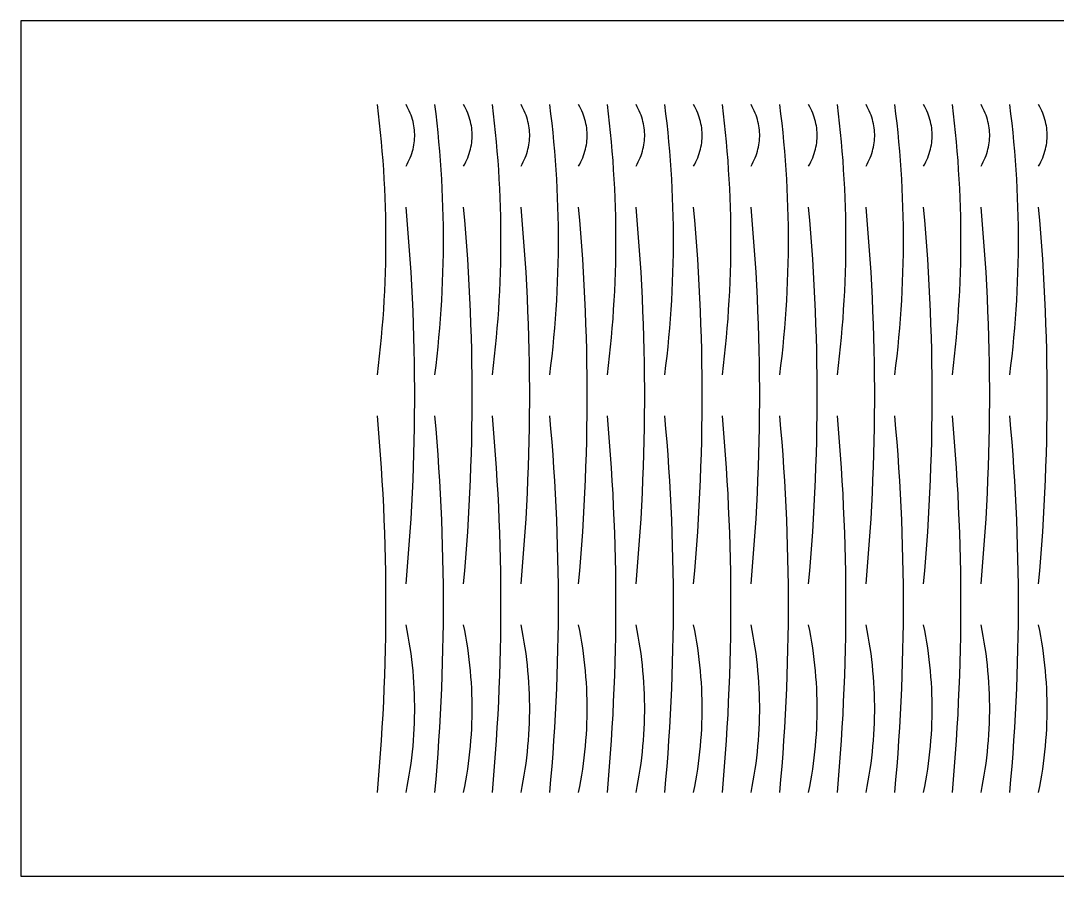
# Model space of a CAD drawing. Header units: millimetres. Extents: x 0 to 120, y 0 to 50.
# Drawn here: x 0 to 60.6, y 0 to 50 of the extents above; entities that cross this region are included whole.
import ezdxf

# ---------------------------------------------------------------- set-up
doc = ezdxf.new("R2010")
doc.units = ezdxf.units.MM
doc.layers.add('CUT', color=1, linetype='Continuous')

msp = doc.modelspace()

# ---------------------------------------------------------------- linework, layer by layer
at = {"layer": 'CUT'}
msp.add_lwpolyline([(120, 0), (120, 50), (0, 50), (0, 0), (120, 0)], close=True, dxfattribs=at)
for points in [[(20.84, 29.3), (20.907, 29.845), (20.969, 30.39), (21.027, 30.934), (21.08, 31.479), (21.128, 32.024), (21.171, 32.569), (21.209, 33.114), (21.243, 33.659), (21.271, 34.203), (21.295, 34.748), (21.315, 35.293), (21.329, 35.838), (21.339, 36.383), (21.343, 36.928), (21.343, 37.472), (21.339, 38.017), (21.329, 38.562), (21.315, 39.107), (21.295, 39.652), (21.271, 40.197), (21.243, 40.741), (21.209, 41.286), (21.171, 41.831), (21.128, 42.376), (21.08, 42.921), (21.027, 43.466), (20.969, 44.01), (20.907, 44.555), (20.84, 45.1)], [(22.52, 41.5), (22.587, 41.624), (22.649, 41.748), (22.707, 41.872), (22.76, 41.997), (22.808, 42.121), (22.851, 42.245), (22.889, 42.369), (22.923, 42.493), (22.951, 42.617), (22.975, 42.741), (22.995, 42.866), (23.009, 42.99), (23.019, 43.114), (23.023, 43.238), (23.023, 43.362), (23.019, 43.486), (23.009, 43.61), (22.995, 43.734), (22.975, 43.859), (22.951, 43.983), (22.923, 44.107), (22.889, 44.231), (22.851, 44.355), (22.808, 44.479), (22.76, 44.603), (22.707, 44.728), (22.649, 44.852), (22.587, 44.976), (22.52, 45.1)], [(24.2, 29.3), (24.267, 29.845), (24.329, 30.39), (24.387, 30.934), (24.44, 31.479), (24.488, 32.024), (24.531, 32.569), (24.569, 33.114), (24.603, 33.659), (24.631, 34.203), (24.655, 34.748), (24.675, 35.293), (24.689, 35.838), (24.699, 36.383), (24.703, 36.928), (24.703, 37.472), (24.699, 38.017), (24.689, 38.562), (24.675, 39.107), (24.655, 39.652), (24.631, 40.197), (24.603, 40.741), (24.569, 41.286), (24.531, 41.831), (24.488, 42.376), (24.44, 42.921), (24.387, 43.466), (24.329, 44.01), (24.267, 44.555), (24.2, 45.1)], [(25.88, 41.5), (25.947, 41.624), (26.009, 41.748), (26.067, 41.872), (26.12, 41.997), (26.168, 42.121), (26.211, 42.245), (26.249, 42.369), (26.283, 42.493), (26.311, 42.617), (26.335, 42.741), (26.355, 42.866), (26.369, 42.99), (26.379, 43.114), (26.383, 43.238), (26.383, 43.362), (26.379, 43.486), (26.369, 43.61), (26.355, 43.734), (26.335, 43.859), (26.311, 43.983), (26.283, 44.107), (26.249, 44.231), (26.211, 44.355), (26.168, 44.479), (26.12, 44.603), (26.067, 44.728), (26.009, 44.852), (25.947, 44.976), (25.88, 45.1)], [(27.56, 29.3), (27.627, 29.845), (27.689, 30.39), (27.747, 30.934), (27.8, 31.479), (27.848, 32.024), (27.891, 32.569), (27.929, 33.114), (27.963, 33.659), (27.991, 34.203), (28.015, 34.748), (28.035, 35.293), (28.049, 35.838), (28.059, 36.383), (28.063, 36.928), (28.063, 37.472), (28.059, 38.017), (28.049, 38.562), (28.035, 39.107), (28.015, 39.652), (27.991, 40.197), (27.963, 40.741), (27.929, 41.286), (27.891, 41.831), (27.848, 42.376), (27.8, 42.921), (27.747, 43.466), (27.689, 44.01), (27.627, 44.555), (27.56, 45.1)], [(29.24, 41.5), (29.307, 41.624), (29.369, 41.748), (29.427, 41.872), (29.48, 41.997), (29.528, 42.121), (29.571, 42.245), (29.609, 42.369), (29.643, 42.493), (29.671, 42.617), (29.695, 42.741), (29.715, 42.866), (29.729, 42.99), (29.739, 43.114), (29.743, 43.238), (29.743, 43.362), (29.739, 43.486), (29.729, 43.61), (29.715, 43.734), (29.695, 43.859), (29.671, 43.983), (29.643, 44.107), (29.609, 44.231), (29.571, 44.355), (29.528, 44.479), (29.48, 44.603), (29.427, 44.728), (29.369, 44.852), (29.307, 44.976), (29.24, 45.1)], [(30.92, 29.3), (30.987, 29.845), (31.049, 30.39), (31.107, 30.934), (31.16, 31.479), (31.208, 32.024), (31.251, 32.569), (31.289, 33.114), (31.323, 33.659), (31.351, 34.203), (31.375, 34.748), (31.395, 35.293), (31.409, 35.838), (31.419, 36.383), (31.423, 36.928), (31.423, 37.472), (31.419, 38.017), (31.409, 38.562), (31.395, 39.107), (31.375, 39.652), (31.351, 40.197), (31.323, 40.741), (31.289, 41.286), (31.251, 41.831), (31.208, 42.376), (31.16, 42.921), (31.107, 43.466), (31.049, 44.01), (30.987, 44.555), (30.92, 45.1)], [(32.6, 41.5), (32.667, 41.624), (32.729, 41.748), (32.787, 41.872), (32.84, 41.997), (32.888, 42.121), (32.931, 42.245), (32.969, 42.369), (33.003, 42.493), (33.031, 42.617), (33.055, 42.741), (33.075, 42.866), (33.089, 42.99), (33.099, 43.114), (33.103, 43.238), (33.103, 43.362), (33.099, 43.486), (33.089, 43.61), (33.075, 43.734), (33.055, 43.859), (33.031, 43.983), (33.003, 44.107), (32.969, 44.231), (32.931, 44.355), (32.888, 44.479), (32.84, 44.603), (32.787, 44.728), (32.729, 44.852), (32.667, 44.976), (32.6, 45.1)], [(34.28, 29.3), (34.347, 29.845), (34.409, 30.39), (34.467, 30.934), (34.52, 31.479), (34.568, 32.024), (34.611, 32.569), (34.649, 33.114), (34.683, 33.659), (34.711, 34.203), (34.735, 34.748), (34.755, 35.293), (34.769, 35.838), (34.779, 36.383), (34.783, 36.928), (34.783, 37.472), (34.779, 38.017), (34.769, 38.562), (34.755, 39.107), (34.735, 39.652), (34.711, 40.197), (34.683, 40.741), (34.649, 41.286), (34.611, 41.831), (34.568, 42.376), (34.52, 42.921), (34.467, 43.466), (34.409, 44.01), (34.347, 44.555), (34.28, 45.1)], [(35.96, 41.5), (36.027, 41.624), (36.089, 41.748), (36.147, 41.872), (36.2, 41.997), (36.248, 42.121), (36.291, 42.245), (36.329, 42.369), (36.363, 42.493), (36.391, 42.617), (36.415, 42.741), (36.435, 42.866), (36.449, 42.99), (36.459, 43.114), (36.463, 43.238), (36.463, 43.362), (36.459, 43.486), (36.449, 43.61), (36.435, 43.734), (36.415, 43.859), (36.391, 43.983), (36.363, 44.107), (36.329, 44.231), (36.291, 44.355), (36.248, 44.479), (36.2, 44.603), (36.147, 44.728), (36.089, 44.852), (36.027, 44.976), (35.96, 45.1)], [(37.64, 29.3), (37.707, 29.845), (37.769, 30.39), (37.827, 30.934), (37.88, 31.479), (37.928, 32.024), (37.971, 32.569), (38.009, 33.114), (38.043, 33.659), (38.071, 34.203), (38.095, 34.748), (38.115, 35.293), (38.129, 35.838), (38.139, 36.383), (38.143, 36.928), (38.143, 37.472), (38.139, 38.017), (38.129, 38.562), (38.115, 39.107), (38.095, 39.652), (38.071, 40.197), (38.043, 40.741), (38.009, 41.286), (37.971, 41.831), (37.928, 42.376), (37.88, 42.921), (37.827, 43.466), (37.769, 44.01), (37.707, 44.555), (37.64, 45.1)], [(39.32, 41.5), (39.387, 41.624), (39.449, 41.748), (39.507, 41.872), (39.56, 41.997), (39.608, 42.121), (39.651, 42.245), (39.689, 42.369), (39.723, 42.493), (39.751, 42.617), (39.775, 42.741), (39.795, 42.866), (39.809, 42.99), (39.819, 43.114), (39.823, 43.238), (39.823, 43.362), (39.819, 43.486), (39.809, 43.61), (39.795, 43.734), (39.775, 43.859), (39.751, 43.983), (39.723, 44.107), (39.689, 44.231), (39.651, 44.355), (39.608, 44.479), (39.56, 44.603), (39.507, 44.728), (39.449, 44.852), (39.387, 44.976), (39.32, 45.1)], [(41, 29.3), (41.067, 29.845), (41.129, 30.39), (41.187, 30.934), (41.24, 31.479), (41.288, 32.024), (41.331, 32.569), (41.369, 33.114), (41.403, 33.659), (41.431, 34.203), (41.455, 34.748), (41.475, 35.293), (41.489, 35.838), (41.499, 36.383), (41.503, 36.928), (41.503, 37.472), (41.499, 38.017), (41.489, 38.562), (41.475, 39.107), (41.455, 39.652), (41.431, 40.197), (41.403, 40.741), (41.369, 41.286), (41.331, 41.831), (41.288, 42.376), (41.24, 42.921), (41.187, 43.466), (41.129, 44.01), (41.067, 44.555), (41, 45.1)], [(42.68, 41.5), (42.747, 41.624), (42.809, 41.748), (42.867, 41.872), (42.92, 41.997), (42.968, 42.121), (43.011, 42.245), (43.049, 42.369), (43.083, 42.493), (43.111, 42.617), (43.135, 42.741), (43.155, 42.866), (43.169, 42.99), (43.179, 43.114), (43.183, 43.238), (43.183, 43.362), (43.179, 43.486), (43.169, 43.61), (43.155, 43.734), (43.135, 43.859), (43.111, 43.983), (43.083, 44.107), (43.049, 44.231), (43.011, 44.355), (42.968, 44.479), (42.92, 44.603), (42.867, 44.728), (42.809, 44.852), (42.747, 44.976), (42.68, 45.1)], [(44.36, 29.3), (44.427, 29.845), (44.489, 30.39), (44.547, 30.934), (44.6, 31.479), (44.648, 32.024), (44.691, 32.569), (44.729, 33.114), (44.763, 33.659), (44.791, 34.203), (44.815, 34.748), (44.835, 35.293), (44.849, 35.838), (44.859, 36.383), (44.863, 36.928), (44.863, 37.472), (44.859, 38.017), (44.849, 38.562), (44.835, 39.107), (44.815, 39.652), (44.791, 40.197), (44.763, 40.741), (44.729, 41.286), (44.691, 41.831), (44.648, 42.376), (44.6, 42.921), (44.547, 43.466), (44.489, 44.01), (44.427, 44.555), (44.36, 45.1)], [(46.04, 41.5), (46.107, 41.624), (46.169, 41.748), (46.227, 41.872), (46.28, 41.997), (46.328, 42.121), (46.371, 42.245), (46.409, 42.369), (46.443, 42.493), (46.471, 42.617), (46.495, 42.741), (46.515, 42.866), (46.529, 42.99), (46.539, 43.114), (46.543, 43.238), (46.543, 43.362), (46.539, 43.486), (46.529, 43.61), (46.515, 43.734), (46.495, 43.859), (46.471, 43.983), (46.443, 44.107), (46.409, 44.231), (46.371, 44.355), (46.328, 44.479), (46.28, 44.603), (46.227, 44.728), (46.169, 44.852), (46.107, 44.976), (46.04, 45.1)], [(47.72, 29.3), (47.787, 29.845), (47.849, 30.39), (47.907, 30.934), (47.96, 31.479), (48.008, 32.024), (48.051, 32.569), (48.089, 33.114), (48.123, 33.659), (48.151, 34.203), (48.175, 34.748), (48.195, 35.293), (48.209, 35.838), (48.219, 36.383), (48.223, 36.928), (48.223, 37.472), (48.219, 38.017), (48.209, 38.562), (48.195, 39.107), (48.175, 39.652), (48.151, 40.197), (48.123, 40.741), (48.089, 41.286), (48.051, 41.831), (48.008, 42.376), (47.96, 42.921), (47.907, 43.466), (47.849, 44.01), (47.787, 44.555), (47.72, 45.1)], [(49.4, 41.5), (49.467, 41.624), (49.529, 41.748), (49.587, 41.872), (49.64, 41.997), (49.688, 42.121), (49.731, 42.245), (49.769, 42.369), (49.803, 42.493), (49.831, 42.617), (49.855, 42.741), (49.875, 42.866), (49.889, 42.99), (49.899, 43.114), (49.903, 43.238), (49.903, 43.362), (49.899, 43.486), (49.889, 43.61), (49.875, 43.734), (49.855, 43.859), (49.831, 43.983), (49.803, 44.107), (49.769, 44.231), (49.731, 44.355), (49.688, 44.479), (49.64, 44.603), (49.587, 44.728), (49.529, 44.852), (49.467, 44.976), (49.4, 45.1)], [(51.08, 29.3), (51.147, 29.845), (51.209, 30.39), (51.267, 30.934), (51.32, 31.479), (51.368, 32.024), (51.411, 32.569), (51.449, 33.114), (51.483, 33.659), (51.511, 34.203), (51.535, 34.748), (51.555, 35.293), (51.569, 35.838), (51.579, 36.383), (51.583, 36.928), (51.583, 37.472), (51.579, 38.017), (51.569, 38.562), (51.555, 39.107), (51.535, 39.652), (51.511, 40.197), (51.483, 40.741), (51.449, 41.286), (51.411, 41.831), (51.368, 42.376), (51.32, 42.921), (51.267, 43.466), (51.209, 44.01), (51.147, 44.555), (51.08, 45.1)], [(52.76, 41.5), (52.827, 41.624), (52.889, 41.748), (52.947, 41.872), (53, 41.997), (53.048, 42.121), (53.091, 42.245), (53.129, 42.369), (53.163, 42.493), (53.191, 42.617), (53.215, 42.741), (53.235, 42.866), (53.249, 42.99), (53.259, 43.114), (53.263, 43.238), (53.263, 43.362), (53.259, 43.486), (53.249, 43.61), (53.235, 43.734), (53.215, 43.859), (53.191, 43.983), (53.163, 44.107), (53.129, 44.231), (53.091, 44.355), (53.048, 44.479), (53, 44.603), (52.947, 44.728), (52.889, 44.852), (52.827, 44.976), (52.76, 45.1)], [(54.44, 29.3), (54.507, 29.845), (54.569, 30.39), (54.627, 30.934), (54.68, 31.479), (54.728, 32.024), (54.771, 32.569), (54.809, 33.114), (54.843, 33.659), (54.871, 34.203), (54.895, 34.748), (54.915, 35.293), (54.929, 35.838), (54.939, 36.383), (54.943, 36.928), (54.943, 37.472), (54.939, 38.017), (54.929, 38.562), (54.915, 39.107), (54.895, 39.652), (54.871, 40.197), (54.843, 40.741), (54.809, 41.286), (54.771, 41.831), (54.728, 42.376), (54.68, 42.921), (54.627, 43.466), (54.569, 44.01), (54.507, 44.555), (54.44, 45.1)], [(56.12, 41.5), (56.187, 41.624), (56.249, 41.748), (56.307, 41.872), (56.36, 41.997), (56.408, 42.121), (56.451, 42.245), (56.489, 42.369), (56.523, 42.493), (56.551, 42.617), (56.575, 42.741), (56.595, 42.866), (56.609, 42.99), (56.619, 43.114), (56.623, 43.238), (56.623, 43.362), (56.619, 43.486), (56.609, 43.61), (56.595, 43.734), (56.575, 43.859), (56.551, 43.983), (56.523, 44.107), (56.489, 44.231), (56.451, 44.355), (56.408, 44.479), (56.36, 44.603), (56.307, 44.728), (56.249, 44.852), (56.187, 44.976), (56.12, 45.1)], [(57.8, 29.3), (57.867, 29.845), (57.929, 30.39), (57.987, 30.934), (58.04, 31.479), (58.088, 32.024), (58.131, 32.569), (58.169, 33.114), (58.203, 33.659), (58.231, 34.203), (58.255, 34.748), (58.275, 35.293), (58.289, 35.838), (58.299, 36.383), (58.303, 36.928), (58.303, 37.472), (58.299, 38.017), (58.289, 38.562), (58.275, 39.107), (58.255, 39.652), (58.231, 40.197), (58.203, 40.741), (58.169, 41.286), (58.131, 41.831), (58.088, 42.376), (58.04, 42.921), (57.987, 43.466), (57.929, 44.01), (57.867, 44.555), (57.8, 45.1)], [(59.48, 41.5), (59.547, 41.624), (59.609, 41.748), (59.667, 41.872), (59.72, 41.997), (59.768, 42.121), (59.811, 42.245), (59.849, 42.369), (59.883, 42.493), (59.911, 42.617), (59.935, 42.741), (59.955, 42.866), (59.969, 42.99), (59.979, 43.114), (59.983, 43.238), (59.983, 43.362), (59.979, 43.486), (59.969, 43.61), (59.955, 43.734), (59.935, 43.859), (59.911, 43.983), (59.883, 44.107), (59.849, 44.231), (59.811, 44.355), (59.768, 44.479), (59.72, 44.603), (59.667, 44.728), (59.609, 44.852), (59.547, 44.976), (59.48, 45.1)], [(22.52, 17.1), (22.587, 17.859), (22.649, 18.617), (22.707, 19.376), (22.76, 20.134), (22.808, 20.893), (22.851, 21.652), (22.889, 22.41), (22.923, 23.169), (22.951, 23.928), (22.975, 24.686), (22.995, 25.445), (23.009, 26.203), (23.019, 26.962), (23.023, 27.721), (23.023, 28.479), (23.019, 29.238), (23.009, 29.997), (22.995, 30.755), (22.975, 31.514), (22.951, 32.272), (22.923, 33.031), (22.889, 33.79), (22.851, 34.548), (22.808, 35.307), (22.76, 36.066), (22.707, 36.824), (22.649, 37.583), (22.587, 38.341), (22.52, 39.1)], [(25.88, 17.1), (25.947, 17.859), (26.009, 18.617), (26.067, 19.376), (26.12, 20.134), (26.168, 20.893), (26.211, 21.652), (26.249, 22.41), (26.283, 23.169), (26.311, 23.928), (26.335, 24.686), (26.355, 25.445), (26.369, 26.203), (26.379, 26.962), (26.383, 27.721), (26.383, 28.479), (26.379, 29.238), (26.369, 29.997), (26.355, 30.755), (26.335, 31.514), (26.311, 32.272), (26.283, 33.031), (26.249, 33.79), (26.211, 34.548), (26.168, 35.307), (26.12, 36.066), (26.067, 36.824), (26.009, 37.583), (25.947, 38.341), (25.88, 39.1)], [(29.24, 17.1), (29.307, 17.859), (29.369, 18.617), (29.427, 19.376), (29.48, 20.134), (29.528, 20.893), (29.571, 21.652), (29.609, 22.41), (29.643, 23.169), (29.671, 23.928), (29.695, 24.686), (29.715, 25.445), (29.729, 26.203), (29.739, 26.962), (29.743, 27.721), (29.743, 28.479), (29.739, 29.238), (29.729, 29.997), (29.715, 30.755), (29.695, 31.514), (29.671, 32.272), (29.643, 33.031), (29.609, 33.79), (29.571, 34.548), (29.528, 35.307), (29.48, 36.066), (29.427, 36.824), (29.369, 37.583), (29.307, 38.341), (29.24, 39.1)], [(32.6, 17.1), (32.667, 17.859), (32.729, 18.617), (32.787, 19.376), (32.84, 20.134), (32.888, 20.893), (32.931, 21.652), (32.969, 22.41), (33.003, 23.169), (33.031, 23.928), (33.055, 24.686), (33.075, 25.445), (33.089, 26.203), (33.099, 26.962), (33.103, 27.721), (33.103, 28.479), (33.099, 29.238), (33.089, 29.997), (33.075, 30.755), (33.055, 31.514), (33.031, 32.272), (33.003, 33.031), (32.969, 33.79), (32.931, 34.548), (32.888, 35.307), (32.84, 36.066), (32.787, 36.824), (32.729, 37.583), (32.667, 38.341), (32.6, 39.1)], [(35.96, 17.1), (36.027, 17.859), (36.089, 18.617), (36.147, 19.376), (36.2, 20.134), (36.248, 20.893), (36.291, 21.652), (36.329, 22.41), (36.363, 23.169), (36.391, 23.928), (36.415, 24.686), (36.435, 25.445), (36.449, 26.203), (36.459, 26.962), (36.463, 27.721), (36.463, 28.479), (36.459, 29.238), (36.449, 29.997), (36.435, 30.755), (36.415, 31.514), (36.391, 32.272), (36.363, 33.031), (36.329, 33.79), (36.291, 34.548), (36.248, 35.307), (36.2, 36.066), (36.147, 36.824), (36.089, 37.583), (36.027, 38.341), (35.96, 39.1)], [(39.32, 17.1), (39.387, 17.859), (39.449, 18.617), (39.507, 19.376), (39.56, 20.134), (39.608, 20.893), (39.651, 21.652), (39.689, 22.41), (39.723, 23.169), (39.751, 23.928), (39.775, 24.686), (39.795, 25.445), (39.809, 26.203), (39.819, 26.962), (39.823, 27.721), (39.823, 28.479), (39.819, 29.238), (39.809, 29.997), (39.795, 30.755), (39.775, 31.514), (39.751, 32.272), (39.723, 33.031), (39.689, 33.79), (39.651, 34.548), (39.608, 35.307), (39.56, 36.066), (39.507, 36.824), (39.449, 37.583), (39.387, 38.341), (39.32, 39.1)], [(42.68, 17.1), (42.747, 17.859), (42.809, 18.617), (42.867, 19.376), (42.92, 20.134), (42.968, 20.893), (43.011, 21.652), (43.049, 22.41), (43.083, 23.169), (43.111, 23.928), (43.135, 24.686), (43.155, 25.445), (43.169, 26.203), (43.179, 26.962), (43.183, 27.721), (43.183, 28.479), (43.179, 29.238), (43.169, 29.997), (43.155, 30.755), (43.135, 31.514), (43.111, 32.272), (43.083, 33.031), (43.049, 33.79), (43.011, 34.548), (42.968, 35.307), (42.92, 36.066), (42.867, 36.824), (42.809, 37.583), (42.747, 38.341), (42.68, 39.1)], [(46.04, 17.1), (46.107, 17.859), (46.169, 18.617), (46.227, 19.376), (46.28, 20.134), (46.328, 20.893), (46.371, 21.652), (46.409, 22.41), (46.443, 23.169), (46.471, 23.928), (46.495, 24.686), (46.515, 25.445), (46.529, 26.203), (46.539, 26.962), (46.543, 27.721), (46.543, 28.479), (46.539, 29.238), (46.529, 29.997), (46.515, 30.755), (46.495, 31.514), (46.471, 32.272), (46.443, 33.031), (46.409, 33.79), (46.371, 34.548), (46.328, 35.307), (46.28, 36.066), (46.227, 36.824), (46.169, 37.583), (46.107, 38.341), (46.04, 39.1)], [(49.4, 17.1), (49.467, 17.859), (49.529, 18.617), (49.587, 19.376), (49.64, 20.134), (49.688, 20.893), (49.731, 21.652), (49.769, 22.41), (49.803, 23.169), (49.831, 23.928), (49.855, 24.686), (49.875, 25.445), (49.889, 26.203), (49.899, 26.962), (49.903, 27.721), (49.903, 28.479), (49.899, 29.238), (49.889, 29.997), (49.875, 30.755), (49.855, 31.514), (49.831, 32.272), (49.803, 33.031), (49.769, 33.79), (49.731, 34.548), (49.688, 35.307), (49.64, 36.066), (49.587, 36.824), (49.529, 37.583), (49.467, 38.341), (49.4, 39.1)], [(52.76, 17.1), (52.827, 17.859), (52.889, 18.617), (52.947, 19.376), (53, 20.134), (53.048, 20.893), (53.091, 21.652), (53.129, 22.41), (53.163, 23.169), (53.191, 23.928), (53.215, 24.686), (53.235, 25.445), (53.249, 26.203), (53.259, 26.962), (53.263, 27.721), (53.263, 28.479), (53.259, 29.238), (53.249, 29.997), (53.235, 30.755), (53.215, 31.514), (53.191, 32.272), (53.163, 33.031), (53.129, 33.79), (53.091, 34.548), (53.048, 35.307), (53, 36.066), (52.947, 36.824), (52.889, 37.583), (52.827, 38.341), (52.76, 39.1)], [(56.12, 17.1), (56.187, 17.859), (56.249, 18.617), (56.307, 19.376), (56.36, 20.134), (56.408, 20.893), (56.451, 21.652), (56.489, 22.41), (56.523, 23.169), (56.551, 23.928), (56.575, 24.686), (56.595, 25.445), (56.609, 26.203), (56.619, 26.962), (56.623, 27.721), (56.623, 28.479), (56.619, 29.238), (56.609, 29.997), (56.595, 30.755), (56.575, 31.514), (56.551, 32.272), (56.523, 33.031), (56.489, 33.79), (56.451, 34.548), (56.408, 35.307), (56.36, 36.066), (56.307, 36.824), (56.249, 37.583), (56.187, 38.341), (56.12, 39.1)], [(59.48, 17.1), (59.547, 17.859), (59.609, 18.617), (59.667, 19.376), (59.72, 20.134), (59.768, 20.893), (59.811, 21.652), (59.849, 22.41), (59.883, 23.169), (59.911, 23.928), (59.935, 24.686), (59.955, 25.445), (59.969, 26.203), (59.979, 26.962), (59.983, 27.721), (59.983, 28.479), (59.979, 29.238), (59.969, 29.997), (59.955, 30.755), (59.935, 31.514), (59.911, 32.272), (59.883, 33.031), (59.849, 33.79), (59.811, 34.548), (59.768, 35.307), (59.72, 36.066), (59.667, 36.824), (59.609, 37.583), (59.547, 38.341), (59.48, 39.1)], [(20.84, 4.9), (20.907, 5.659), (20.969, 6.417), (21.027, 7.176), (21.08, 7.934), (21.128, 8.693), (21.171, 9.452), (21.209, 10.21), (21.243, 10.969), (21.271, 11.728), (21.295, 12.486), (21.315, 13.245), (21.329, 14.003), (21.339, 14.762), (21.343, 15.521), (21.343, 16.279), (21.339, 17.038), (21.329, 17.797), (21.315, 18.555), (21.295, 19.314), (21.271, 20.072), (21.243, 20.831), (21.209, 21.59), (21.171, 22.348), (21.128, 23.107), (21.08, 23.866), (21.027, 24.624), (20.969, 25.383), (20.907, 26.141), (20.84, 26.9)], [(24.2, 4.9), (24.267, 5.659), (24.329, 6.417), (24.387, 7.176), (24.44, 7.934), (24.488, 8.693), (24.531, 9.452), (24.569, 10.21), (24.603, 10.969), (24.631, 11.728), (24.655, 12.486), (24.675, 13.245), (24.689, 14.003), (24.699, 14.762), (24.703, 15.521), (24.703, 16.279), (24.699, 17.038), (24.689, 17.797), (24.675, 18.555), (24.655, 19.314), (24.631, 20.072), (24.603, 20.831), (24.569, 21.59), (24.531, 22.348), (24.488, 23.107), (24.44, 23.866), (24.387, 24.624), (24.329, 25.383), (24.267, 26.141), (24.2, 26.9)], [(27.56, 4.9), (27.627, 5.659), (27.689, 6.417), (27.747, 7.176), (27.8, 7.934), (27.848, 8.693), (27.891, 9.452), (27.929, 10.21), (27.963, 10.969), (27.991, 11.728), (28.015, 12.486), (28.035, 13.245), (28.049, 14.003), (28.059, 14.762), (28.063, 15.521), (28.063, 16.279), (28.059, 17.038), (28.049, 17.797), (28.035, 18.555), (28.015, 19.314), (27.991, 20.072), (27.963, 20.831), (27.929, 21.59), (27.891, 22.348), (27.848, 23.107), (27.8, 23.866), (27.747, 24.624), (27.689, 25.383), (27.627, 26.141), (27.56, 26.9)], [(30.92, 4.9), (30.987, 5.659), (31.049, 6.417), (31.107, 7.176), (31.16, 7.934), (31.208, 8.693), (31.251, 9.452), (31.289, 10.21), (31.323, 10.969), (31.351, 11.728), (31.375, 12.486), (31.395, 13.245), (31.409, 14.003), (31.419, 14.762), (31.423, 15.521), (31.423, 16.279), (31.419, 17.038), (31.409, 17.797), (31.395, 18.555), (31.375, 19.314), (31.351, 20.072), (31.323, 20.831), (31.289, 21.59), (31.251, 22.348), (31.208, 23.107), (31.16, 23.866), (31.107, 24.624), (31.049, 25.383), (30.987, 26.141), (30.92, 26.9)], [(34.28, 4.9), (34.347, 5.659), (34.409, 6.417), (34.467, 7.176), (34.52, 7.934), (34.568, 8.693), (34.611, 9.452), (34.649, 10.21), (34.683, 10.969), (34.711, 11.728), (34.735, 12.486), (34.755, 13.245), (34.769, 14.003), (34.779, 14.762), (34.783, 15.521), (34.783, 16.279), (34.779, 17.038), (34.769, 17.797), (34.755, 18.555), (34.735, 19.314), (34.711, 20.072), (34.683, 20.831), (34.649, 21.59), (34.611, 22.348), (34.568, 23.107), (34.52, 23.866), (34.467, 24.624), (34.409, 25.383), (34.347, 26.141), (34.28, 26.9)], [(37.64, 4.9), (37.707, 5.659), (37.769, 6.417), (37.827, 7.176), (37.88, 7.934), (37.928, 8.693), (37.971, 9.452), (38.009, 10.21), (38.043, 10.969), (38.071, 11.728), (38.095, 12.486), (38.115, 13.245), (38.129, 14.003), (38.139, 14.762), (38.143, 15.521), (38.143, 16.279), (38.139, 17.038), (38.129, 17.797), (38.115, 18.555), (38.095, 19.314), (38.071, 20.072), (38.043, 20.831), (38.009, 21.59), (37.971, 22.348), (37.928, 23.107), (37.88, 23.866), (37.827, 24.624), (37.769, 25.383), (37.707, 26.141), (37.64, 26.9)], [(41, 4.9), (41.067, 5.659), (41.129, 6.417), (41.187, 7.176), (41.24, 7.934), (41.288, 8.693), (41.331, 9.452), (41.369, 10.21), (41.403, 10.969), (41.431, 11.728), (41.455, 12.486), (41.475, 13.245), (41.489, 14.003), (41.499, 14.762), (41.503, 15.521), (41.503, 16.279), (41.499, 17.038), (41.489, 17.797), (41.475, 18.555), (41.455, 19.314), (41.431, 20.072), (41.403, 20.831), (41.369, 21.59), (41.331, 22.348), (41.288, 23.107), (41.24, 23.866), (41.187, 24.624), (41.129, 25.383), (41.067, 26.141), (41, 26.9)], [(44.36, 4.9), (44.427, 5.659), (44.489, 6.417), (44.547, 7.176), (44.6, 7.934), (44.648, 8.693), (44.691, 9.452), (44.729, 10.21), (44.763, 10.969), (44.791, 11.728), (44.815, 12.486), (44.835, 13.245), (44.849, 14.003), (44.859, 14.762), (44.863, 15.521), (44.863, 16.279), (44.859, 17.038), (44.849, 17.797), (44.835, 18.555), (44.815, 19.314), (44.791, 20.072), (44.763, 20.831), (44.729, 21.59), (44.691, 22.348), (44.648, 23.107), (44.6, 23.866), (44.547, 24.624), (44.489, 25.383), (44.427, 26.141), (44.36, 26.9)], [(47.72, 4.9), (47.787, 5.659), (47.849, 6.417), (47.907, 7.176), (47.96, 7.934), (48.008, 8.693), (48.051, 9.452), (48.089, 10.21), (48.123, 10.969), (48.151, 11.728), (48.175, 12.486), (48.195, 13.245), (48.209, 14.003), (48.219, 14.762), (48.223, 15.521), (48.223, 16.279), (48.219, 17.038), (48.209, 17.797), (48.195, 18.555), (48.175, 19.314), (48.151, 20.072), (48.123, 20.831), (48.089, 21.59), (48.051, 22.348), (48.008, 23.107), (47.96, 23.866), (47.907, 24.624), (47.849, 25.383), (47.787, 26.141), (47.72, 26.9)], [(51.08, 4.9), (51.147, 5.659), (51.209, 6.417), (51.267, 7.176), (51.32, 7.934), (51.368, 8.693), (51.411, 9.452), (51.449, 10.21), (51.483, 10.969), (51.511, 11.728), (51.535, 12.486), (51.555, 13.245), (51.569, 14.003), (51.579, 14.762), (51.583, 15.521), (51.583, 16.279), (51.579, 17.038), (51.569, 17.797), (51.555, 18.555), (51.535, 19.314), (51.511, 20.072), (51.483, 20.831), (51.449, 21.59), (51.411, 22.348), (51.368, 23.107), (51.32, 23.866), (51.267, 24.624), (51.209, 25.383), (51.147, 26.141), (51.08, 26.9)], [(54.44, 4.9), (54.507, 5.659), (54.569, 6.417), (54.627, 7.176), (54.68, 7.934), (54.728, 8.693), (54.771, 9.452), (54.809, 10.21), (54.843, 10.969), (54.871, 11.728), (54.895, 12.486), (54.915, 13.245), (54.929, 14.003), (54.939, 14.762), (54.943, 15.521), (54.943, 16.279), (54.939, 17.038), (54.929, 17.797), (54.915, 18.555), (54.895, 19.314), (54.871, 20.072), (54.843, 20.831), (54.809, 21.59), (54.771, 22.348), (54.728, 23.107), (54.68, 23.866), (54.627, 24.624), (54.569, 25.383), (54.507, 26.141), (54.44, 26.9)], [(57.8, 4.9), (57.867, 5.659), (57.929, 6.417), (57.987, 7.176), (58.04, 7.934), (58.088, 8.693), (58.131, 9.452), (58.169, 10.21), (58.203, 10.969), (58.231, 11.728), (58.255, 12.486), (58.275, 13.245), (58.289, 14.003), (58.299, 14.762), (58.303, 15.521), (58.303, 16.279), (58.299, 17.038), (58.289, 17.797), (58.275, 18.555), (58.255, 19.314), (58.231, 20.072), (58.203, 20.831), (58.169, 21.59), (58.131, 22.348), (58.088, 23.107), (58.04, 23.866), (57.987, 24.624), (57.929, 25.383), (57.867, 26.141), (57.8, 26.9)], [(22.52, 4.9), (22.587, 5.238), (22.649, 5.576), (22.707, 5.914), (22.76, 6.252), (22.808, 6.59), (22.851, 6.928), (22.889, 7.266), (22.923, 7.603), (22.951, 7.941), (22.975, 8.279), (22.995, 8.617), (23.009, 8.955), (23.019, 9.293), (23.023, 9.631), (23.023, 9.969), (23.019, 10.307), (23.009, 10.645), (22.995, 10.983), (22.975, 11.321), (22.951, 11.659), (22.923, 11.997), (22.889, 12.334), (22.851, 12.672), (22.808, 13.01), (22.76, 13.348), (22.707, 13.686), (22.649, 14.024), (22.587, 14.362), (22.52, 14.7)], [(25.88, 4.9), (25.947, 5.238), (26.009, 5.576), (26.067, 5.914), (26.12, 6.252), (26.168, 6.59), (26.211, 6.928), (26.249, 7.266), (26.283, 7.603), (26.311, 7.941), (26.335, 8.279), (26.355, 8.617), (26.369, 8.955), (26.379, 9.293), (26.383, 9.631), (26.383, 9.969), (26.379, 10.307), (26.369, 10.645), (26.355, 10.983), (26.335, 11.321), (26.311, 11.659), (26.283, 11.997), (26.249, 12.334), (26.211, 12.672), (26.168, 13.01), (26.12, 13.348), (26.067, 13.686), (26.009, 14.024), (25.947, 14.362), (25.88, 14.7)], [(29.24, 4.9), (29.307, 5.238), (29.369, 5.576), (29.427, 5.914), (29.48, 6.252), (29.528, 6.59), (29.571, 6.928), (29.609, 7.266), (29.643, 7.603), (29.671, 7.941), (29.695, 8.279), (29.715, 8.617), (29.729, 8.955), (29.739, 9.293), (29.743, 9.631), (29.743, 9.969), (29.739, 10.307), (29.729, 10.645), (29.715, 10.983), (29.695, 11.321), (29.671, 11.659), (29.643, 11.997), (29.609, 12.334), (29.571, 12.672), (29.528, 13.01), (29.48, 13.348), (29.427, 13.686), (29.369, 14.024), (29.307, 14.362), (29.24, 14.7)], [(32.6, 4.9), (32.667, 5.238), (32.729, 5.576), (32.787, 5.914), (32.84, 6.252), (32.888, 6.59), (32.931, 6.928), (32.969, 7.266), (33.003, 7.603), (33.031, 7.941), (33.055, 8.279), (33.075, 8.617), (33.089, 8.955), (33.099, 9.293), (33.103, 9.631), (33.103, 9.969), (33.099, 10.307), (33.089, 10.645), (33.075, 10.983), (33.055, 11.321), (33.031, 11.659), (33.003, 11.997), (32.969, 12.334), (32.931, 12.672), (32.888, 13.01), (32.84, 13.348), (32.787, 13.686), (32.729, 14.024), (32.667, 14.362), (32.6, 14.7)], [(35.96, 4.9), (36.027, 5.238), (36.089, 5.576), (36.147, 5.914), (36.2, 6.252), (36.248, 6.59), (36.291, 6.928), (36.329, 7.266), (36.363, 7.603), (36.391, 7.941), (36.415, 8.279), (36.435, 8.617), (36.449, 8.955), (36.459, 9.293), (36.463, 9.631), (36.463, 9.969), (36.459, 10.307), (36.449, 10.645), (36.435, 10.983), (36.415, 11.321), (36.391, 11.659), (36.363, 11.997), (36.329, 12.334), (36.291, 12.672), (36.248, 13.01), (36.2, 13.348), (36.147, 13.686), (36.089, 14.024), (36.027, 14.362), (35.96, 14.7)], [(39.32, 4.9), (39.387, 5.238), (39.449, 5.576), (39.507, 5.914), (39.56, 6.252), (39.608, 6.59), (39.651, 6.928), (39.689, 7.266), (39.723, 7.603), (39.751, 7.941), (39.775, 8.279), (39.795, 8.617), (39.809, 8.955), (39.819, 9.293), (39.823, 9.631), (39.823, 9.969), (39.819, 10.307), (39.809, 10.645), (39.795, 10.983), (39.775, 11.321), (39.751, 11.659), (39.723, 11.997), (39.689, 12.334), (39.651, 12.672), (39.608, 13.01), (39.56, 13.348), (39.507, 13.686), (39.449, 14.024), (39.387, 14.362), (39.32, 14.7)], [(42.68, 4.9), (42.747, 5.238), (42.809, 5.576), (42.867, 5.914), (42.92, 6.252), (42.968, 6.59), (43.011, 6.928), (43.049, 7.266), (43.083, 7.603), (43.111, 7.941), (43.135, 8.279), (43.155, 8.617), (43.169, 8.955), (43.179, 9.293), (43.183, 9.631), (43.183, 9.969), (43.179, 10.307), (43.169, 10.645), (43.155, 10.983), (43.135, 11.321), (43.111, 11.659), (43.083, 11.997), (43.049, 12.334), (43.011, 12.672), (42.968, 13.01), (42.92, 13.348), (42.867, 13.686), (42.809, 14.024), (42.747, 14.362), (42.68, 14.7)], [(46.04, 4.9), (46.107, 5.238), (46.169, 5.576), (46.227, 5.914), (46.28, 6.252), (46.328, 6.59), (46.371, 6.928), (46.409, 7.266), (46.443, 7.603), (46.471, 7.941), (46.495, 8.279), (46.515, 8.617), (46.529, 8.955), (46.539, 9.293), (46.543, 9.631), (46.543, 9.969), (46.539, 10.307), (46.529, 10.645), (46.515, 10.983), (46.495, 11.321), (46.471, 11.659), (46.443, 11.997), (46.409, 12.334), (46.371, 12.672), (46.328, 13.01), (46.28, 13.348), (46.227, 13.686), (46.169, 14.024), (46.107, 14.362), (46.04, 14.7)], [(49.4, 4.9), (49.467, 5.238), (49.529, 5.576), (49.587, 5.914), (49.64, 6.252), (49.688, 6.59), (49.731, 6.928), (49.769, 7.266), (49.803, 7.603), (49.831, 7.941), (49.855, 8.279), (49.875, 8.617), (49.889, 8.955), (49.899, 9.293), (49.903, 9.631), (49.903, 9.969), (49.899, 10.307), (49.889, 10.645), (49.875, 10.983), (49.855, 11.321), (49.831, 11.659), (49.803, 11.997), (49.769, 12.334), (49.731, 12.672), (49.688, 13.01), (49.64, 13.348), (49.587, 13.686), (49.529, 14.024), (49.467, 14.362), (49.4, 14.7)], [(52.76, 4.9), (52.827, 5.238), (52.889, 5.576), (52.947, 5.914), (53, 6.252), (53.048, 6.59), (53.091, 6.928), (53.129, 7.266), (53.163, 7.603), (53.191, 7.941), (53.215, 8.279), (53.235, 8.617), (53.249, 8.955), (53.259, 9.293), (53.263, 9.631), (53.263, 9.969), (53.259, 10.307), (53.249, 10.645), (53.235, 10.983), (53.215, 11.321), (53.191, 11.659), (53.163, 11.997), (53.129, 12.334), (53.091, 12.672), (53.048, 13.01), (53, 13.348), (52.947, 13.686), (52.889, 14.024), (52.827, 14.362), (52.76, 14.7)], [(56.12, 4.9), (56.187, 5.238), (56.249, 5.576), (56.307, 5.914), (56.36, 6.252), (56.408, 6.59), (56.451, 6.928), (56.489, 7.266), (56.523, 7.603), (56.551, 7.941), (56.575, 8.279), (56.595, 8.617), (56.609, 8.955), (56.619, 9.293), (56.623, 9.631), (56.623, 9.969), (56.619, 10.307), (56.609, 10.645), (56.595, 10.983), (56.575, 11.321), (56.551, 11.659), (56.523, 11.997), (56.489, 12.334), (56.451, 12.672), (56.408, 13.01), (56.36, 13.348), (56.307, 13.686), (56.249, 14.024), (56.187, 14.362), (56.12, 14.7)], [(59.48, 4.9), (59.547, 5.238), (59.609, 5.576), (59.667, 5.914), (59.72, 6.252), (59.768, 6.59), (59.811, 6.928), (59.849, 7.266), (59.883, 7.603), (59.911, 7.941), (59.935, 8.279), (59.955, 8.617), (59.969, 8.955), (59.979, 9.293), (59.983, 9.631), (59.983, 9.969), (59.979, 10.307), (59.969, 10.645), (59.955, 10.983), (59.935, 11.321), (59.911, 11.659), (59.883, 11.997), (59.849, 12.334), (59.811, 12.672), (59.768, 13.01), (59.72, 13.348), (59.667, 13.686), (59.609, 14.024), (59.547, 14.362), (59.48, 14.7)]]:
    msp.add_lwpolyline(points, dxfattribs=at)

doc.saveas('drawing.dxf')
